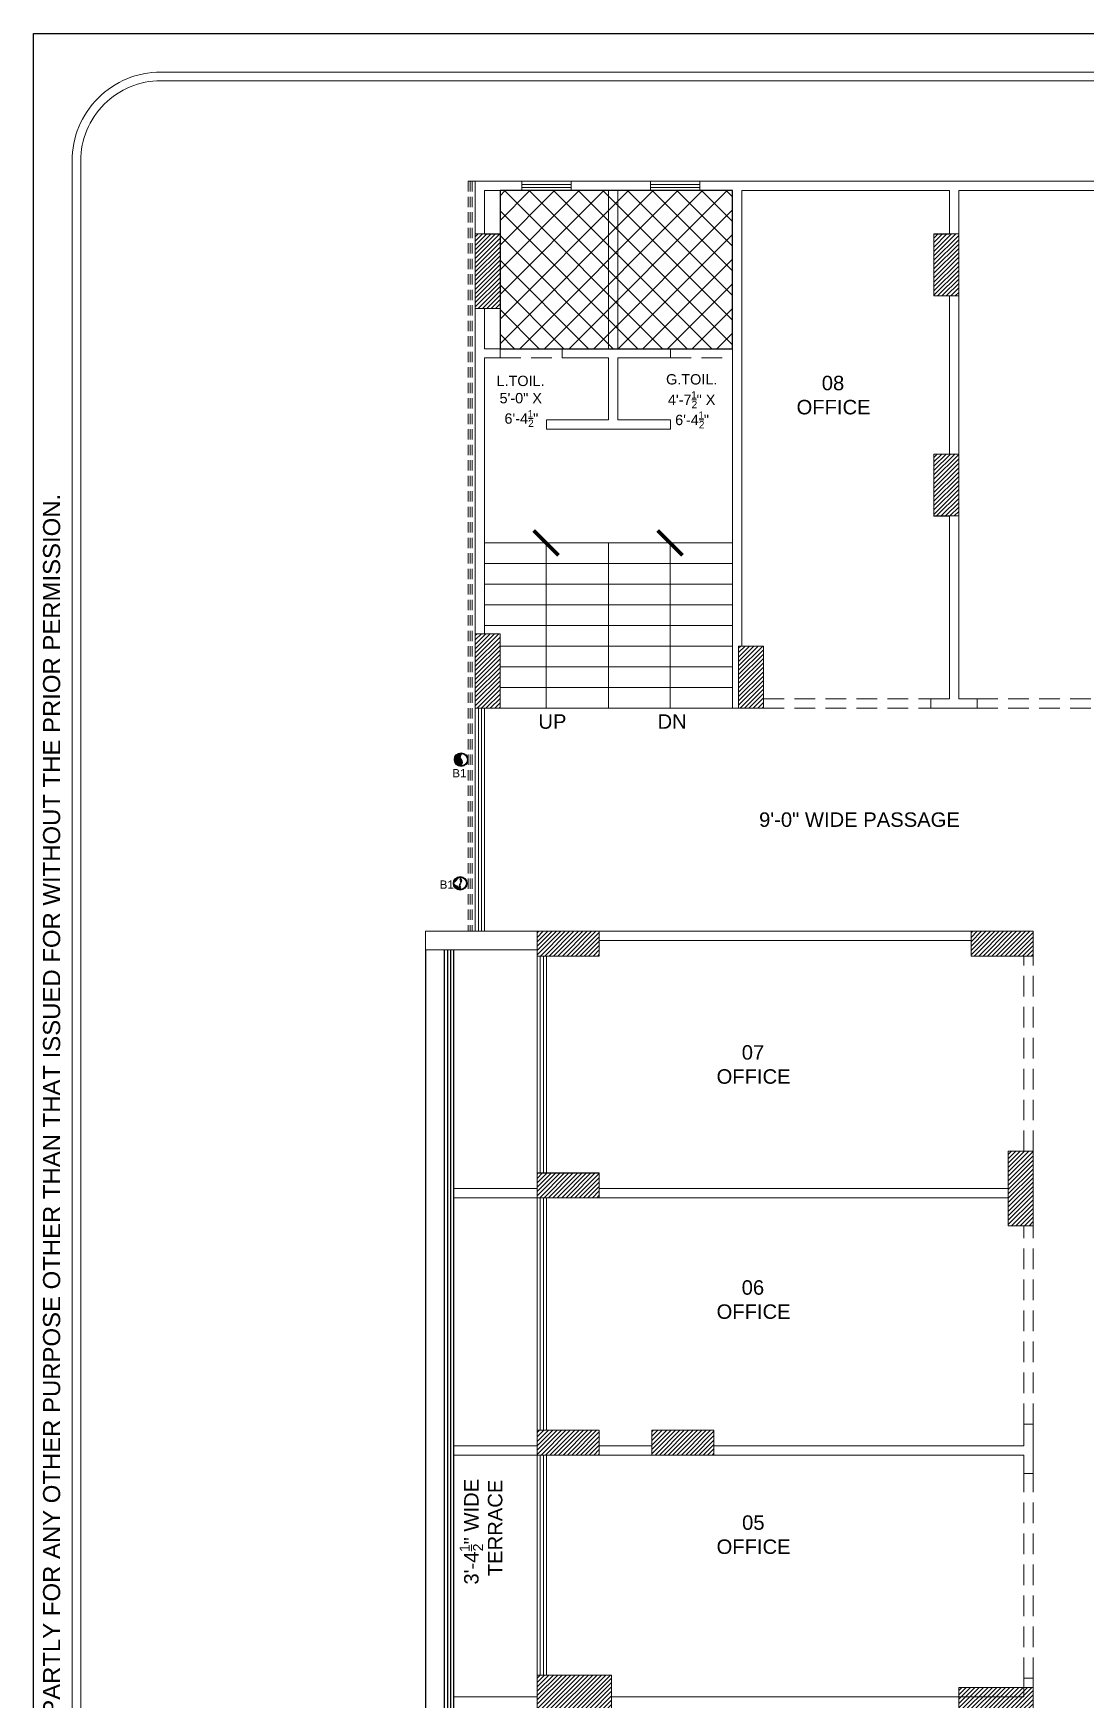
# Model space of a CAD drawing. Header units: inches. Extents: x 1807 to 67852, y 1160 to 20242.
# Drawn here: x 11298 to 11808, y 9032 to 9839 of the extents above; entities that cross this region are included whole.
import ezdxf

# ---------------------------------------------------------------- set-up
doc = ezdxf.new("R2010")
doc.units = ezdxf.units.IN
doc.header["$MEASUREMENT"] = 0
doc.linetypes.add('DASHED', pattern=[0.75, 0.5, -0.25])
for name, color, linetype, lineweight in [('02WINDOW & DOTTED', 8, 'Continuous', 20), ('4 upvc pip', 5, 'Continuous', 30), ('4 upvc pip hatch', 6, 'Continuous', 5), ('4. UPCV', 6, 'Continuous', 30), ('A-HATCH', 252, 'Continuous', 13), ('BLOCK', 7, 'Continuous', 0), ('column_01', 7, 'Continuous', 18), ('HATCH', 8, 'Continuous', 0), ('Nstair', 8, 'Continuous', 20), ('RAILING', 8, 'Continuous', 25), ('SHOP TEXT', 7, 'Continuous', 15), ('SUNK', 216, 'Continuous', 30), ('SUNK HTACH', 165, 'Continuous', 15), ('wall', 7, 'Continuous', 20)]:
    doc.layers.add(name, color=color, linetype=linetype, lineweight=lineweight)
doc.styles.add('Krupalu', font='arial.ttf', dxfattribs={"height": 8})
doc.styles.add('Krupalu 1', font='arial.ttf')
doc.styles.add('SCALE_48', font='sylfaen.ttf', dxfattribs={"height": 5})
doc.dimstyles.new('SCALE_48', dxfattribs={"dimtxt": 5, "dimasz": 1, "dimexe": 1.5, "dimexo": 1.5, "dimgap": 0.09, "dimtad": 0, "dimzin": 0, "dimdsep": 46, "dimlunit": 4, "dimtxsty": 'SCALE_48', "dimblk": 'ARCHTICK', "dimcen": 0, "dimdle": 1.5, "dimclrd": 256, "dimclre": 256, "dimclrt": 7, "dimadec": 0, "dimazin": 0, "dimtfac": 1, "dimtofl": 0, "dimtmove": 1, "dimatfit": 0, "dimldrblk": 'ARCHTICK', "dimfxl": 1, "dimtolj": 1, "dimtzin": 0, "dimlwd": -1, "dimlwe": -1, "dimarcsym": 0})
pattern_1 = [(45, (0, -2407.892), (-1.0606601718, 1.0606601718), [])]
pattern_2 = [(45, (10798.2515, -55328.927), (-5.9662135, 5.9662135), []), (135, (10798.2515, -55328.927), (-5.9662135, -5.9662135), [])]

# ---------------------------------------------------------------- blocks, each defined once
blk = doc.blocks.new('rtytrut')
at = {"layer": 'HATCH'}
h = blk.add_hatch(dxfattribs=at)
h.set_pattern_fill('ANSI31', color=256, scale=12, style=0)
h.set_pattern_definition(pattern_1)
h.paths.add_polyline_path([(134969.68, -629836.89), (134969.68, -629872.89), (134957.68, -629872.89), (134957.68, -629836.89)])
h = blk.add_hatch(dxfattribs=at)
h.set_pattern_fill('ANSI31', color=256, scale=12, style=0)
h.set_pattern_definition(pattern_1)
h.paths.add_polyline_path([(135179.68, -629836.89), (135179.68, -629866.89), (135191.68, -629866.89), (135191.68, -629836.89)])
h = blk.add_hatch(dxfattribs=at)
h.set_pattern_fill('ANSI31', color=256, scale=12, style=0)
h.set_pattern_definition(pattern_1)
h.paths.add_polyline_path([(135179.68, -629973.39), (135179.68, -629943.39), (135191.68, -629943.39), (135191.68, -629973.39)])
h = blk.add_hatch(dxfattribs=at)
h.set_pattern_fill('ANSI31', color=256, scale=12, style=0)
h.set_pattern_definition(pattern_1)
h.paths.add_polyline_path([(134969.68, -630066.39), (134969.68, -630030.39), (134957.68, -630030.39), (134957.68, -630066.39)])
h = blk.add_hatch(dxfattribs=at)
h.set_pattern_fill('ANSI31', color=256, scale=12, style=0)
h.set_pattern_definition(pattern_1)
h.paths.add_polyline_path([(135085.18, -630066.39), (135085.18, -630036.39), (135097.18, -630036.39), (135097.18, -630066.39)])
h = blk.add_hatch(dxfattribs=at)
h.set_pattern_fill('ANSI31', color=256, scale=12, style=0)
h.set_pattern_definition(pattern_1)
h.paths.add_polyline_path([(134987.68, -630186.39), (135017.68, -630186.39), (135017.68, -630174.39), (134987.68, -630174.39)])
h = blk.add_hatch(dxfattribs=at)
h.set_pattern_fill('ANSI31', color=256, scale=12, style=0)
h.set_pattern_definition(pattern_1)
h.paths.add_polyline_path([(135227.68, -630186.39), (135197.68, -630186.39), (135197.68, -630174.39), (135227.68, -630174.39)])
h = blk.add_hatch(dxfattribs=at)
h.set_pattern_fill('ANSI31', color=256, scale=12, style=0)
h.set_pattern_definition(pattern_1)
h.paths.add_polyline_path([(135215.68, -630280.89), (135215.68, -630316.89), (135227.68, -630316.89), (135227.68, -630280.89)])
h = blk.add_hatch(dxfattribs=at)
h.set_pattern_fill('ANSI31', color=256, scale=12, style=0)
h.set_pattern_definition(pattern_1)
h.paths.add_polyline_path([(134987.68, -630291.39), (135017.68, -630291.39), (135017.68, -630303.39), (134987.68, -630303.39)])
h = blk.add_hatch(dxfattribs=at)
h.set_pattern_fill('ANSI31', color=256, scale=12, style=0)
h.set_pattern_definition(pattern_1)
h.paths.add_polyline_path([(134987.68, -630415.89), (135017.68, -630415.89), (135017.68, -630427.89), (134987.68, -630427.89)])
h = blk.add_hatch(dxfattribs=at)
h.set_pattern_fill('ANSI31', color=256, scale=12, style=0)
h.set_pattern_definition(pattern_1)
h.paths.add_polyline_path([(135073.18, -630415.89), (135043.18, -630415.89), (135043.18, -630427.89), (135073.18, -630427.89)])
h = blk.add_hatch(dxfattribs=at)
h.set_pattern_fill('ANSI31', color=256, scale=12, style=0)
h.set_pattern_definition(pattern_1)
h.paths.add_polyline_path([(134987.68, -630534.39), (135023.68, -630534.39), (135023.68, -630552.39), (134987.68, -630552.39)])
h = blk.add_hatch(dxfattribs=at)
h.set_pattern_fill('ANSI31', color=256, scale=12, style=0)
h.set_pattern_definition(pattern_1)
h.paths.add_polyline_path([(135227.68, -630540.39), (135191.68, -630540.39), (135191.68, -630552.39), (135227.68, -630552.39)])
at = {"layer": 'column_01'}
for points in [[(134969.68, -629836.89), (134969.68, -629872.89), (134957.68, -629872.89), (134957.68, -629836.89)], [(135179.68, -629836.89), (135179.68, -629866.89), (135191.68, -629866.89), (135191.68, -629836.89)], [(135179.68, -629973.39), (135179.68, -629943.39), (135191.68, -629943.39), (135191.68, -629973.39)], [(134969.68, -630066.39), (134969.68, -630030.39), (134957.68, -630030.39), (134957.68, -630066.39)], [(135085.18, -630066.39), (135085.18, -630036.39), (135097.18, -630036.39), (135097.18, -630066.39)], [(134987.68, -630186.39), (135017.68, -630186.39), (135017.68, -630174.39), (134987.68, -630174.39)], [(135227.68, -630186.39), (135197.68, -630186.39), (135197.68, -630174.39), (135227.68, -630174.39)], [(135215.68, -630280.89), (135215.68, -630316.89), (135227.68, -630316.89), (135227.68, -630280.89)], [(134987.68, -630291.39), (135017.68, -630291.39), (135017.68, -630303.39), (134987.68, -630303.39)], [(134987.68, -630415.89), (135017.68, -630415.89), (135017.68, -630427.89), (134987.68, -630427.89)], [(135073.18, -630415.89), (135043.18, -630415.89), (135043.18, -630427.89), (135073.18, -630427.89)], [(134987.68, -630534.39), (135023.68, -630534.39), (135023.68, -630552.39), (134987.68, -630552.39)], [(135227.68, -630540.39), (135191.68, -630540.39), (135191.68, -630552.39), (135227.68, -630552.39)]]:
    blk.add_lwpolyline(points, close=True, dxfattribs=at)

msp = doc.modelspace()

# ---------------------------------------------------------------- hatches: boundary and pattern name
at = {"layer": '4 upvc pip hatch', "ltscale": 10}
h = msp.add_hatch(dxfattribs=at)
h.set_pattern_fill('ANSI31', color=256, scale=3, style=0)
h.set_pattern_definition([(45, (-52179.5773, -131238.7084), (-0.2651650429, 0.2651650429), [])])
edge = h.paths.add_edge_path()
edge.add_spline(control_points=[(11504.81, 9484.26), (11505.22, 9484.83), (11506.25, 9486.21), (11503.98, 9488.27), (11504.97, 9489.67), (11505.37, 9490.23)], knot_values=[0, 0, 0, 0, 1.259254, 3.09623, 4.348223, 4.348223, 4.348223, 4.348223], degree=3, periodic=0)
edge.add_arc((11505.02, 9487.25), 3, 83.26204, 180)
edge.add_arc((11505.02, 9487.25), 3, 180, 265.93661)
h = msp.add_hatch(dxfattribs=at)
h.set_pattern_fill('ANSI31', color=256, scale=3, style=0)
h.set_pattern_definition([(315, (-52180.05775, 150153.3406), (-0.2651650429, -0.2651650429), [])])
edge = h.paths.add_edge_path()
edge.add_spline(control_points=[(11504.33, 9430.37), (11504.74, 9429.81), (11505.77, 9428.42), (11503.5, 9426.36), (11504.49, 9424.97), (11504.89, 9424.4)], knot_values=[0, 0, 0, 0, 1.259254, 3.09623, 4.348223, 4.348223, 4.348223, 4.348223], degree=3, periodic=0)
edge.add_arc((11504.54, 9427.38), 3, 180, 276.73796, ccw=False)
edge.add_arc((11504.54, 9427.38), 3, 94.06339, 180, ccw=False)
at = {"layer": 'SUNK HTACH', "ltscale": 10}
h = msp.add_hatch(dxfattribs=at)
h.set_pattern_fill('ANSI37', color=256, scale=67.5, style=0)
h.set_pattern_definition(pattern_2)
h.paths.add_polyline_path([(11523.84, 9686.17), (11636.34, 9686.17), (11636.34, 9762.67), (11523.84, 9762.67)])
h = msp.add_hatch(dxfattribs=at)
h.set_pattern_fill('ANSI37', color=256, scale=67.5, style=0)
h.set_pattern_definition(pattern_2)
h.paths.add_polyline_path([(11523.84, 9686.17), (11636.34, 9686.17), (11636.34, 9762.67), (11523.84, 9762.67)])

# ---------------------------------------------------------------- linework, layer by layer
at = {"layer": '02WINDOW & DOTTED', "linetype": 'DASHED', "ltscale": 10}
for p, q in [((11508.34, 9767.17), (11508.34, 9404.17)), ((11511.84, 9767.17), (11508.34, 9767.17)), ((11508.34, 9767.17), (11508.34, 9404.17)), ((11511.84, 9767.17), (11508.34, 9767.17)), ((11508.34, 9767.17), (11508.34, 9404.17)), ((11508.34, 9767.17), (11508.34, 9404.17)), ((11511.84, 9767.17), (11508.34, 9767.17)), ((11511.84, 9767.17), (11508.34, 9767.17)), ((11509.34, 9767.17), (11509.34, 9404.17)), ((11509.34, 9767.17), (11509.34, 9404.17)), ((11509.34, 9767.17), (11509.34, 9404.17)), ((11509.34, 9767.17), (11509.34, 9404.17)), ((11510.34, 9767.17), (11510.34, 9404.17)), ((11510.34, 9767.17), (11510.34, 9404.17)), ((11510.34, 9767.17), (11510.34, 9404.17)), ((11510.34, 9767.17), (11510.34, 9404.17))]:
    msp.add_line(p, q, dxfattribs=at)
at = {"layer": '02WINDOW & DOTTED', "ltscale": 20}
for p, q in [((11534.34, 9767.17), (11558.34, 9767.17)), ((11534.34, 9767.17), (11558.34, 9767.17)), ((11534.34, 9767.17), (11558.34, 9767.17)), ((11534.34, 9767.17), (11558.34, 9767.17)), ((11534.34, 9765.67), (11558.34, 9765.67)), ((11534.34, 9765.67), (11558.34, 9765.67)), ((11534.34, 9765.67), (11558.34, 9765.67)), ((11534.34, 9765.67), (11558.34, 9765.67)), ((11596.59, 9767.17), (11620.59, 9767.17)), ((11596.59, 9767.17), (11620.59, 9767.17)), ((11596.59, 9767.17), (11620.59, 9767.17)), ((11596.59, 9767.17), (11620.59, 9767.17)), ((11596.59, 9765.67), (11620.59, 9765.67)), ((11596.59, 9765.67), (11620.59, 9765.67)), ((11596.59, 9765.67), (11620.59, 9765.67)), ((11596.59, 9765.67), (11620.59, 9765.67)), ((11534.34, 9764.17), (11558.34, 9764.17)), ((11534.34, 9764.17), (11558.34, 9764.17)), ((11534.34, 9764.17), (11558.34, 9764.17)), ((11534.34, 9764.17), (11558.34, 9764.17)), ((11534.34, 9762.67), (11558.34, 9762.67)), ((11534.34, 9762.67), (11558.34, 9762.67)), ((11534.34, 9762.67), (11558.34, 9762.67)), ((11534.34, 9762.67), (11558.34, 9762.67)), ((11596.59, 9764.17), (11620.59, 9764.17)), ((11596.59, 9764.17), (11620.59, 9764.17)), ((11596.59, 9764.17), (11620.59, 9764.17)), ((11596.59, 9764.17), (11620.59, 9764.17)), ((11596.59, 9762.67), (11620.59, 9762.67)), ((11596.59, 9762.67), (11620.59, 9762.67)), ((11596.59, 9762.67), (11620.59, 9762.67)), ((11596.59, 9762.67), (11620.59, 9762.67)), ((11511.84, 9512.17), (11511.84, 9404.17)), ((11511.84, 9512.17), (11511.84, 9404.17)), ((11511.84, 9512.17), (11511.84, 9404.17)), ((11511.84, 9512.17), (11511.84, 9404.17)), ((11513.34, 9512.17), (11513.34, 9404.17)), ((11513.34, 9512.17), (11513.34, 9404.17)), ((11513.34, 9512.17), (11513.34, 9404.17)), ((11513.34, 9512.17), (11513.34, 9404.17)), ((11514.84, 9512.17), (11514.84, 9404.17)), ((11514.84, 9512.17), (11514.84, 9404.17)), ((11514.84, 9512.17), (11514.84, 9404.17)), ((11514.84, 9512.17), (11514.84, 9404.17)), ((11516.34, 9512.17), (11516.34, 9404.17)), ((11516.34, 9512.17), (11516.34, 9404.17)), ((11516.34, 9512.17), (11516.34, 9404.17)), ((11516.34, 9512.17), (11516.34, 9404.17)), ((11541.84, 9392.17), (11541.84, 9287.17)), ((11541.84, 9392.17), (11541.84, 9287.17)), ((11541.84, 9392.17), (11541.84, 9287.17)), ((11541.84, 9392.17), (11541.84, 9287.17)), ((11543.34, 9392.17), (11543.34, 9287.17)), ((11543.34, 9392.17), (11543.34, 9287.17)), ((11543.34, 9392.17), (11543.34, 9287.17)), ((11543.34, 9392.17), (11543.34, 9287.17)), ((11544.84, 9392.17), (11544.84, 9287.17)), ((11544.84, 9392.17), (11544.84, 9287.17)), ((11544.84, 9392.17), (11544.84, 9287.17)), ((11544.84, 9392.17), (11544.84, 9287.17)), ((11546.34, 9392.17), (11546.34, 9287.17)), ((11546.34, 9392.17), (11546.34, 9287.17)), ((11546.34, 9392.17), (11546.34, 9287.17)), ((11546.34, 9392.17), (11546.34, 9287.17)), ((11541.84, 9275.17), (11541.84, 9162.67)), ((11541.84, 9275.17), (11541.84, 9162.67)), ((11541.84, 9275.17), (11541.84, 9162.67)), ((11541.84, 9275.17), (11541.84, 9162.67)), ((11543.34, 9275.17), (11543.34, 9162.67)), ((11543.34, 9275.17), (11543.34, 9162.67)), ((11543.34, 9275.17), (11543.34, 9162.67)), ((11543.34, 9275.17), (11543.34, 9162.67)), ((11544.84, 9275.17), (11544.84, 9162.67)), ((11544.84, 9275.17), (11544.84, 9162.67)), ((11544.84, 9275.17), (11544.84, 9162.67)), ((11544.84, 9275.17), (11544.84, 9162.67)), ((11546.34, 9275.17), (11546.34, 9162.67)), ((11546.34, 9275.17), (11546.34, 9162.67)), ((11546.34, 9275.17), (11546.34, 9162.67)), ((11546.34, 9275.17), (11546.34, 9162.67)), ((11541.84, 9150.67), (11541.84, 9044.17)), ((11541.84, 9150.67), (11541.84, 9044.17)), ((11541.84, 9150.67), (11541.84, 9044.17)), ((11541.84, 9150.67), (11541.84, 9044.17)), ((11543.34, 9150.67), (11543.34, 9044.17)), ((11543.34, 9150.67), (11543.34, 9044.17)), ((11543.34, 9150.67), (11543.34, 9044.17)), ((11543.34, 9150.67), (11543.34, 9044.17)), ((11544.84, 9150.67), (11544.84, 9044.17)), ((11544.84, 9150.67), (11544.84, 9044.17)), ((11544.84, 9150.67), (11544.84, 9044.17)), ((11544.84, 9150.67), (11544.84, 9044.17)), ((11546.34, 9150.67), (11546.34, 9044.17)), ((11546.34, 9150.67), (11546.34, 9044.17)), ((11546.34, 9150.67), (11546.34, 9044.17)), ((11546.34, 9150.67), (11546.34, 9044.17))]:
    msp.add_line(p, q, dxfattribs=at)
at = {"layer": '02WINDOW & DOTTED', "linetype": 'DASHED', "ltscale": 20}
for p, q in [((11523.84, 9686.17), (11553.84, 9686.17)), ((11523.84, 9686.17), (11553.84, 9686.17)), ((11523.84, 9686.17), (11553.84, 9686.17)), ((11523.84, 9686.17), (11553.84, 9686.17)), ((11606.34, 9686.17), (11636.34, 9686.17)), ((11606.34, 9686.17), (11636.34, 9686.17)), ((11606.34, 9686.17), (11636.34, 9686.17)), ((11606.34, 9686.17), (11636.34, 9686.17)), ((11523.84, 9681.67), (11553.84, 9681.67)), ((11523.84, 9681.67), (11553.84, 9681.67)), ((11523.84, 9681.67), (11553.84, 9681.67)), ((11523.84, 9681.67), (11553.84, 9681.67)), ((11606.34, 9681.67), (11636.34, 9681.67)), ((11606.34, 9681.67), (11636.34, 9681.67)), ((11606.34, 9681.67), (11636.34, 9681.67)), ((11606.34, 9681.67), (11636.34, 9681.67)), ((11651.34, 9516.67), (11732.34, 9516.67)), ((11651.34, 9516.67), (11732.34, 9516.67)), ((11651.34, 9516.67), (11732.34, 9516.67)), ((11651.34, 9516.67), (11732.34, 9516.67)), ((11754.84, 9516.67), (11904.84, 9516.67)), ((11754.84, 9516.67), (11904.84, 9516.67)), ((11754.84, 9516.67), (11904.84, 9516.67)), ((11754.84, 9516.67), (11904.84, 9516.67)), ((11651.34, 9512.17), (11732.34, 9512.17)), ((11651.34, 9512.17), (11732.34, 9512.17)), ((11651.34, 9512.17), (11732.34, 9512.17)), ((11651.34, 9512.17), (11732.34, 9512.17)), ((11754.84, 9512.17), (11904.84, 9512.17)), ((11754.84, 9512.17), (11904.84, 9512.17)), ((11754.84, 9512.17), (11904.84, 9512.17)), ((11754.84, 9512.17), (11904.84, 9512.17)), ((11777.34, 9297.67), (11777.34, 9392.17)), ((11777.34, 9297.67), (11777.34, 9392.17)), ((11777.34, 9297.67), (11777.34, 9392.17)), ((11777.34, 9297.67), (11777.34, 9392.17)), ((11781.84, 9297.67), (11781.84, 9392.17)), ((11781.84, 9297.67), (11781.84, 9392.17)), ((11781.84, 9297.67), (11781.84, 9392.17)), ((11781.84, 9297.67), (11781.84, 9392.17)), ((11777.34, 9165.67), (11777.34, 9261.67)), ((11777.34, 9165.67), (11777.34, 9261.67)), ((11777.34, 9165.67), (11777.34, 9261.67)), ((11777.34, 9165.67), (11777.34, 9261.67)), ((11781.84, 9165.67), (11781.84, 9261.67)), ((11781.84, 9165.67), (11781.84, 9261.67)), ((11781.84, 9165.67), (11781.84, 9261.67)), ((11781.84, 9165.67), (11781.84, 9261.67)), ((11777.34, 9042.67), (11777.34, 9141.67)), ((11777.34, 9042.67), (11777.34, 9141.67)), ((11777.34, 9042.67), (11777.34, 9141.67)), ((11777.34, 9042.67), (11777.34, 9141.67)), ((11781.84, 9042.67), (11781.84, 9141.67)), ((11781.84, 9042.67), (11781.84, 9141.67)), ((11781.84, 9042.67), (11781.84, 9141.67)), ((11781.84, 9042.67), (11781.84, 9141.67))]:
    msp.add_line(p, q, dxfattribs=at)
at = {"layer": '4 upvc pip'}
msp.add_lwpolyline([(11297.95, 9838.79), (13721.15, 9838.79), (13721.15, 8125.42), (11297.95, 8125.42)], close=True, dxfattribs=at)
at = {"layer": '4. UPCV', "ltscale": 10}
for centre, radius in [((11505.02, 9487.25), 3.3), ((11505.02, 9487.25), 3), ((11504.54, 9427.38), 3.3), ((11504.54, 9427.38), 3)]:
    msp.add_circle(centre, radius, dxfattribs=at)
for points in [[(11504.81, 9484.26), (11505.22, 9484.83), (11506.25, 9486.21), (11503.98, 9488.27), (11504.97, 9489.67), (11505.37, 9490.23)], [(11504.33, 9430.37), (11504.74, 9429.81), (11505.77, 9428.42), (11503.5, 9426.36), (11504.49, 9424.97), (11504.89, 9424.4)]]:
    msp.add_open_spline(points, degree=3, knots=[0, 0, 0, 0, 1.888881, 4.644345, 6.522333, 6.522333, 6.522333, 6.522333], dxfattribs=at)
at = {"layer": 'A-HATCH'}
for points in [[(13655.4, 9820.03), (11359.62, 9820.03, 0.414214), (11316.72, 9777.12), (11316.72, 8191.17, 0.414214), (11363.7, 8144.18), (13652.35, 8144.18, 0.414214), (13702.39, 8194.22), (13702.39, 9773.04, 0.414214)], [(13655.4, 9815.86), (11359.62, 9815.86, 0.414214), (11320.89, 9777.12), (11320.89, 8191.17, 0.414214), (11363.7, 8148.35), (13652.35, 8148.35, 0.414214), (13698.22, 8194.22), (13698.22, 9773.04, 0.414214)]]:
    msp.add_lwpolyline(points, format="xyb", close=True, dxfattribs=at)
at = {"layer": 'Nstair'}
for p, q in [((11636.34, 9592.17), (11516.34, 9592.17)), ((11636.34, 9592.17), (11516.34, 9592.17)), ((11636.34, 9592.17), (11516.34, 9592.17)), ((11636.34, 9592.17), (11516.34, 9592.17)), ((11576.34, 9512.17), (11576.34, 9592.17)), ((11576.34, 9512.17), (11576.34, 9592.17)), ((11576.34, 9512.17), (11576.34, 9592.17)), ((11576.34, 9512.17), (11576.34, 9592.17)), ((11636.34, 9582.17), (11516.34, 9582.17)), ((11636.34, 9582.17), (11516.34, 9582.17)), ((11636.34, 9582.17), (11516.34, 9582.17)), ((11636.34, 9582.17), (11516.34, 9582.17)), ((11636.34, 9572.17), (11516.34, 9572.17)), ((11636.34, 9572.17), (11516.34, 9572.17)), ((11636.34, 9572.17), (11516.34, 9572.17)), ((11636.34, 9572.17), (11516.34, 9572.17)), ((11636.34, 9562.17), (11516.34, 9562.17)), ((11636.34, 9562.17), (11516.34, 9562.17)), ((11636.34, 9562.17), (11516.34, 9562.17)), ((11636.34, 9562.17), (11516.34, 9562.17)), ((11636.34, 9552.17), (11516.34, 9552.17)), ((11636.34, 9552.17), (11516.34, 9552.17)), ((11636.34, 9552.17), (11516.34, 9552.17)), ((11636.34, 9552.17), (11516.34, 9552.17)), ((11636.34, 9542.17), (11523.84, 9542.17)), ((11636.34, 9542.17), (11523.84, 9542.17)), ((11636.34, 9542.17), (11523.84, 9542.17)), ((11636.34, 9542.17), (11523.84, 9542.17)), ((11636.34, 9532.17), (11523.84, 9532.17)), ((11636.34, 9532.17), (11523.84, 9532.17)), ((11636.34, 9532.17), (11523.84, 9532.17)), ((11636.34, 9532.17), (11523.84, 9532.17)), ((11636.34, 9522.17), (11523.84, 9522.17)), ((11636.34, 9522.17), (11523.84, 9522.17)), ((11636.34, 9522.17), (11523.84, 9522.17)), ((11636.34, 9522.17), (11523.84, 9522.17)), ((11636.34, 9512.17), (11516.34, 9512.17)), ((11636.34, 9512.17), (11516.34, 9512.17)), ((11636.34, 9512.17), (11516.34, 9512.17)), ((11636.34, 9512.17), (11516.34, 9512.17))]:
    msp.add_line(p, q, dxfattribs=at)
at = {"layer": 'RAILING'}
for p, q in [((11487.84, 9395.17), (11487.84, 8661.67)), ((11487.84, 9395.17), (11487.84, 8661.67)), ((11487.84, 9395.17), (11487.84, 8661.67)), ((11487.84, 9395.17), (11487.84, 8661.67)), ((11496.84, 9395.17), (11496.84, 8661.67)), ((11496.84, 9395.17), (11496.84, 8661.67)), ((11496.84, 9395.17), (11496.84, 8661.67)), ((11496.84, 9395.17), (11496.84, 8661.67)), ((11498.34, 9395.17), (11498.34, 8661.67)), ((11498.34, 9395.17), (11498.34, 8661.67)), ((11498.34, 9395.17), (11498.34, 8661.67)), ((11498.34, 9395.17), (11498.34, 8661.67)), ((11499.84, 9395.17), (11499.84, 8661.67)), ((11499.84, 9395.17), (11499.84, 8661.67)), ((11499.84, 9395.17), (11499.84, 8661.67)), ((11499.84, 9395.17), (11499.84, 8661.67)), ((11501.34, 9395.17), (11501.34, 8661.67)), ((11501.34, 9395.17), (11501.34, 8661.67)), ((11501.34, 9395.17), (11501.34, 8661.67)), ((11501.34, 9395.17), (11501.34, 8661.67))]:
    msp.add_line(p, q, dxfattribs=at)
at = {"layer": 'SHOP TEXT', "ltscale": 0.1}
for p, q in [((11616.68, 9661.44), (11618.99, 9661.44)), ((11616.68, 9661.44), (11618.99, 9661.44)), ((11616.68, 9661.44), (11618.99, 9661.44)), ((11616.68, 9661.44), (11618.99, 9661.44)), ((11537.55, 9652.35), (11539.86, 9652.35)), ((11537.55, 9652.35), (11539.86, 9652.35)), ((11537.55, 9652.35), (11539.86, 9652.35)), ((11537.55, 9652.35), (11539.86, 9652.35)), ((11620.19, 9651.67), (11622.49, 9651.67)), ((11620.19, 9651.67), (11622.49, 9651.67)), ((11620.19, 9651.67), (11622.49, 9651.67)), ((11620.19, 9651.67), (11622.49, 9651.67)), ((11509.96, 9104.18), (11509.96, 9107.41)), ((11509.96, 9104.18), (11509.96, 9107.41)), ((11509.96, 9104.18), (11509.96, 9107.41)), ((11509.96, 9104.18), (11509.96, 9107.41))]:
    msp.add_line(p, q, dxfattribs=at)
at = {"layer": 'SUNK'}
msp.add_lwpolyline([(11523.84, 9686.17), (11636.34, 9686.17), (11636.34, 9762.67), (11523.84, 9762.67)], close=True, dxfattribs=at)
msp.add_lwpolyline([(11523.84, 9686.17), (11636.34, 9686.17), (11636.34, 9762.67), (11523.84, 9762.67)], close=True, dxfattribs=at)
at = {"layer": 'wall'}
for p, q in [((11511.84, 9767.17), (11534.34, 9767.17)), ((11511.84, 9767.17), (11511.84, 9512.17)), ((11511.84, 9767.17), (11534.34, 9767.17)), ((11511.84, 9767.17), (11511.84, 9512.17)), ((11511.84, 9767.17), (11511.84, 9512.17)), ((11511.84, 9767.17), (11534.34, 9767.17)), ((11511.84, 9767.17), (11511.84, 9512.17)), ((11511.84, 9767.17), (11534.34, 9767.17)), ((11534.34, 9762.67), (11534.34, 9767.17)), ((11534.34, 9762.67), (11534.34, 9767.17)), ((11534.34, 9762.67), (11534.34, 9767.17)), ((11534.34, 9762.67), (11534.34, 9767.17)), ((11558.34, 9767.17), (11596.59, 9767.17)), ((11558.34, 9762.67), (11558.34, 9767.17)), ((11558.34, 9767.17), (11596.59, 9767.17)), ((11558.34, 9762.67), (11558.34, 9767.17)), ((11558.34, 9762.67), (11558.34, 9767.17)), ((11558.34, 9767.17), (11596.59, 9767.17)), ((11558.34, 9767.17), (11596.59, 9767.17)), ((11558.34, 9762.67), (11558.34, 9767.17)), ((11596.59, 9762.67), (11596.59, 9767.17)), ((11596.59, 9762.67), (11596.59, 9767.17)), ((11596.59, 9762.67), (11596.59, 9767.17)), ((11596.59, 9762.67), (11596.59, 9767.17)), ((11620.59, 9767.17), (11925.84, 9767.17)), ((11620.59, 9762.67), (11620.59, 9767.17)), ((11620.59, 9767.17), (11925.84, 9767.17)), ((11620.59, 9762.67), (11620.59, 9767.17)), ((11620.59, 9767.17), (11925.84, 9767.17)), ((11620.59, 9767.17), (11925.84, 9767.17)), ((11620.59, 9762.67), (11620.59, 9767.17)), ((11620.59, 9762.67), (11620.59, 9767.17)), ((11516.34, 9762.67), (11534.34, 9762.67)), ((11516.34, 9762.67), (11516.34, 9741.67)), ((11516.34, 9762.67), (11534.34, 9762.67)), ((11516.34, 9762.67), (11516.34, 9741.67)), ((11516.34, 9762.67), (11516.34, 9741.67)), ((11516.34, 9762.67), (11534.34, 9762.67)), ((11516.34, 9762.67), (11516.34, 9741.67)), ((11516.34, 9762.67), (11534.34, 9762.67)), ((11558.34, 9762.67), (11576.34, 9762.67)), ((11558.34, 9762.67), (11576.34, 9762.67)), ((11558.34, 9762.67), (11576.34, 9762.67)), ((11558.34, 9762.67), (11576.34, 9762.67)), ((11576.34, 9686.17), (11576.34, 9762.67)), ((11576.34, 9686.17), (11576.34, 9762.67)), ((11576.34, 9686.17), (11576.34, 9762.67)), ((11576.34, 9686.17), (11576.34, 9762.67)), ((11580.84, 9762.67), (11596.59, 9762.67)), ((11580.84, 9686.17), (11580.84, 9762.67)), ((11580.84, 9762.67), (11596.59, 9762.67)), ((11580.84, 9686.17), (11580.84, 9762.67)), ((11580.84, 9686.17), (11580.84, 9762.67)), ((11580.84, 9762.67), (11596.59, 9762.67)), ((11580.84, 9686.17), (11580.84, 9762.67)), ((11580.84, 9762.67), (11596.59, 9762.67)), ((11620.59, 9762.67), (11636.34, 9762.67)), ((11620.59, 9762.67), (11636.34, 9762.67)), ((11620.59, 9762.67), (11636.34, 9762.67)), ((11620.59, 9762.67), (11636.34, 9762.67)), ((11636.34, 9512.17), (11636.34, 9762.67)), ((11636.34, 9512.17), (11636.34, 9762.67)), ((11636.34, 9512.17), (11636.34, 9762.67)), ((11636.34, 9512.17), (11636.34, 9762.67)), ((11640.84, 9762.67), (11741.34, 9762.67)), ((11640.84, 9542.17), (11640.84, 9762.67)), ((11640.84, 9762.67), (11741.34, 9762.67)), ((11640.84, 9542.17), (11640.84, 9762.67)), ((11640.84, 9762.67), (11741.34, 9762.67)), ((11640.84, 9542.17), (11640.84, 9762.67)), ((11640.84, 9762.67), (11741.34, 9762.67)), ((11640.84, 9542.17), (11640.84, 9762.67)), ((11741.34, 9741.67), (11741.34, 9762.67)), ((11741.34, 9741.67), (11741.34, 9762.67)), ((11741.34, 9741.67), (11741.34, 9762.67)), ((11741.34, 9741.67), (11741.34, 9762.67)), ((11745.84, 9762.67), (11921.34, 9762.67)), ((11745.84, 9516.67), (11745.84, 9762.67)), ((11745.84, 9762.67), (11921.34, 9762.67)), ((11745.84, 9516.67), (11745.84, 9762.67)), ((11745.84, 9762.67), (11921.34, 9762.67)), ((11745.84, 9516.67), (11745.84, 9762.67)), ((11745.84, 9762.67), (11921.34, 9762.67)), ((11745.84, 9516.67), (11745.84, 9762.67)), ((11741.34, 9635.17), (11741.34, 9711.67)), ((11741.34, 9635.17), (11741.34, 9711.67)), ((11741.34, 9635.17), (11741.34, 9711.67)), ((11741.34, 9635.17), (11741.34, 9711.67)), ((11516.34, 9705.67), (11516.34, 9686.17)), ((11516.34, 9705.67), (11516.34, 9686.17)), ((11516.34, 9705.67), (11516.34, 9686.17)), ((11516.34, 9705.67), (11516.34, 9686.17)), ((11516.34, 9686.17), (11523.84, 9686.17)), ((11516.34, 9686.17), (11523.84, 9686.17)), ((11516.34, 9686.17), (11523.84, 9686.17)), ((11516.34, 9686.17), (11523.84, 9686.17)), ((11523.84, 9686.17), (11523.84, 9681.67)), ((11523.84, 9686.17), (11523.84, 9681.67)), ((11523.84, 9686.17), (11523.84, 9681.67)), ((11523.84, 9686.17), (11523.84, 9681.67)), ((11553.84, 9686.17), (11576.34, 9686.17)), ((11553.84, 9686.17), (11553.84, 9681.67)), ((11553.84, 9686.17), (11576.34, 9686.17)), ((11553.84, 9686.17), (11553.84, 9681.67)), ((11553.84, 9686.17), (11553.84, 9681.67)), ((11553.84, 9686.17), (11576.34, 9686.17)), ((11553.84, 9686.17), (11576.34, 9686.17)), ((11553.84, 9686.17), (11553.84, 9681.67)), ((11580.84, 9686.17), (11606.34, 9686.17)), ((11580.84, 9686.17), (11606.34, 9686.17)), ((11580.84, 9686.17), (11606.34, 9686.17)), ((11580.84, 9686.17), (11606.34, 9686.17)), ((11606.34, 9681.67), (11606.34, 9686.17)), ((11606.34, 9681.67), (11606.34, 9686.17)), ((11606.34, 9681.67), (11606.34, 9686.17)), ((11606.34, 9681.67), (11606.34, 9686.17)), ((11516.34, 9681.67), (11523.84, 9681.67)), ((11516.34, 9681.67), (11523.84, 9681.67)), ((11516.34, 9681.67), (11523.84, 9681.67)), ((11516.34, 9681.67), (11523.84, 9681.67)), ((11553.84, 9681.67), (11576.34, 9681.67)), ((11553.84, 9681.67), (11576.34, 9681.67)), ((11553.84, 9681.67), (11576.34, 9681.67)), ((11553.84, 9681.67), (11576.34, 9681.67)), ((11576.34, 9651.67), (11576.34, 9681.67)), ((11576.34, 9651.67), (11576.34, 9681.67)), ((11576.34, 9651.67), (11576.34, 9681.67)), ((11576.34, 9651.67), (11576.34, 9681.67)), ((11580.84, 9681.67), (11606.34, 9681.67)), ((11580.84, 9651.67), (11580.84, 9681.67)), ((11580.84, 9681.67), (11606.34, 9681.67)), ((11580.84, 9651.67), (11580.84, 9681.67)), ((11580.84, 9651.67), (11580.84, 9681.67)), ((11580.84, 9681.67), (11606.34, 9681.67)), ((11580.84, 9651.67), (11580.84, 9681.67)), ((11580.84, 9681.67), (11606.34, 9681.67)), ((11546.34, 9651.67), (11576.34, 9651.67)), ((11546.34, 9651.67), (11546.34, 9647.17)), ((11546.34, 9651.67), (11576.34, 9651.67)), ((11546.34, 9651.67), (11546.34, 9647.17)), ((11546.34, 9651.67), (11546.34, 9647.17)), ((11546.34, 9651.67), (11576.34, 9651.67)), ((11546.34, 9651.67), (11546.34, 9647.17)), ((11546.34, 9651.67), (11576.34, 9651.67)), ((11546.34, 9647.17), (11606.34, 9647.17)), ((11546.34, 9647.17), (11606.34, 9647.17)), ((11546.34, 9647.17), (11606.34, 9647.17)), ((11546.34, 9647.17), (11606.34, 9647.17)), ((11580.84, 9651.67), (11606.34, 9651.67)), ((11580.84, 9651.67), (11606.34, 9651.67)), ((11580.84, 9651.67), (11606.34, 9651.67)), ((11580.84, 9651.67), (11606.34, 9651.67)), ((11606.34, 9647.17), (11606.34, 9651.67)), ((11606.34, 9647.17), (11606.34, 9651.67)), ((11606.34, 9647.17), (11606.34, 9651.67)), ((11606.34, 9647.17), (11606.34, 9651.67)), ((11741.34, 9516.67), (11741.34, 9605.17)), ((11741.34, 9516.67), (11741.34, 9605.17)), ((11741.34, 9516.67), (11741.34, 9605.17)), ((11741.34, 9516.67), (11741.34, 9605.17)), ((11640.84, 9542.17), (11651.34, 9542.17)), ((11640.84, 9542.17), (11651.34, 9542.17)), ((11640.84, 9542.17), (11651.34, 9542.17)), ((11640.84, 9542.17), (11651.34, 9542.17)), ((11651.34, 9542.17), (11651.34, 9512.17)), ((11651.34, 9542.17), (11651.34, 9512.17)), ((11651.34, 9542.17), (11651.34, 9512.17)), ((11651.34, 9542.17), (11651.34, 9512.17)), ((11732.34, 9516.67), (11741.34, 9516.67)), ((11732.34, 9512.17), (11732.34, 9516.67)), ((11732.34, 9516.67), (11741.34, 9516.67)), ((11732.34, 9512.17), (11732.34, 9516.67)), ((11732.34, 9516.67), (11741.34, 9516.67)), ((11732.34, 9512.17), (11732.34, 9516.67)), ((11732.34, 9516.67), (11741.34, 9516.67)), ((11732.34, 9512.17), (11732.34, 9516.67)), ((11745.84, 9516.67), (11754.84, 9516.67)), ((11745.84, 9516.67), (11754.84, 9516.67)), ((11745.84, 9516.67), (11754.84, 9516.67)), ((11745.84, 9516.67), (11754.84, 9516.67)), ((11754.84, 9512.17), (11754.84, 9516.67)), ((11754.84, 9512.17), (11754.84, 9516.67)), ((11754.84, 9512.17), (11754.84, 9516.67)), ((11754.84, 9512.17), (11754.84, 9516.67)), ((11636.34, 9512.17), (11651.34, 9512.17)), ((11636.34, 9512.17), (11651.34, 9512.17)), ((11636.34, 9512.17), (11651.34, 9512.17)), ((11636.34, 9512.17), (11651.34, 9512.17)), ((11732.34, 9512.17), (11754.84, 9512.17)), ((11732.34, 9512.17), (11754.84, 9512.17)), ((11732.34, 9512.17), (11754.84, 9512.17)), ((11732.34, 9512.17), (11754.84, 9512.17)), ((11487.84, 9404.17), (11781.84, 9404.17)), ((11487.84, 9395.17), (11487.84, 9404.17)), ((11487.84, 9404.17), (11781.84, 9404.17)), ((11487.84, 9395.17), (11487.84, 9404.17)), ((11487.84, 9404.17), (11781.84, 9404.17)), ((11487.84, 9404.17), (11781.84, 9404.17)), ((11487.84, 9395.17), (11487.84, 9404.17)), ((11487.84, 9395.17), (11487.84, 9404.17)), ((11781.84, 9404.17), (11781.84, 9392.17)), ((11781.84, 9404.17), (11781.84, 9392.17)), ((11781.84, 9404.17), (11781.84, 9392.17)), ((11781.84, 9404.17), (11781.84, 9392.17)), ((11571.84, 9399.67), (11751.84, 9399.67)), ((11571.84, 9399.67), (11751.84, 9399.67)), ((11571.84, 9399.67), (11751.84, 9399.67)), ((11571.84, 9399.67), (11751.84, 9399.67)), ((11751.84, 9399.67), (11751.84, 9392.17)), ((11751.84, 9399.67), (11751.84, 9392.17)), ((11751.84, 9399.67), (11751.84, 9392.17)), ((11751.84, 9399.67), (11751.84, 9392.17)), ((11781.84, 9392.17), (11751.84, 9392.17)), ((11781.84, 9392.17), (11751.84, 9392.17)), ((11781.84, 9392.17), (11751.84, 9392.17)), ((11781.84, 9392.17), (11751.84, 9392.17)), ((11781.84, 9297.67), (11769.84, 9297.67)), ((11769.84, 9297.67), (11769.84, 9279.67)), ((11781.84, 9297.67), (11769.84, 9297.67)), ((11769.84, 9297.67), (11769.84, 9279.67)), ((11769.84, 9297.67), (11769.84, 9279.67)), ((11781.84, 9297.67), (11769.84, 9297.67)), ((11781.84, 9297.67), (11769.84, 9297.67)), ((11769.84, 9297.67), (11769.84, 9279.67)), ((11781.84, 9297.67), (11781.84, 9261.67)), ((11781.84, 9297.67), (11781.84, 9261.67)), ((11781.84, 9297.67), (11781.84, 9261.67)), ((11781.84, 9297.67), (11781.84, 9261.67)), ((11571.84, 9287.17), (11541.84, 9287.17)), ((11541.84, 9287.17), (11541.84, 9279.67)), ((11571.84, 9287.17), (11541.84, 9287.17)), ((11541.84, 9287.17), (11541.84, 9279.67)), ((11541.84, 9287.17), (11541.84, 9279.67)), ((11571.84, 9287.17), (11541.84, 9287.17)), ((11571.84, 9287.17), (11541.84, 9287.17)), ((11541.84, 9287.17), (11541.84, 9279.67)), ((11571.84, 9279.67), (11571.84, 9287.17)), ((11571.84, 9279.67), (11571.84, 9287.17)), ((11571.84, 9279.67), (11571.84, 9287.17)), ((11571.84, 9279.67), (11571.84, 9287.17)), ((11541.84, 9279.67), (11501.34, 9279.67)), ((11541.84, 9279.67), (11501.34, 9279.67)), ((11541.84, 9279.67), (11501.34, 9279.67)), ((11541.84, 9279.67), (11501.34, 9279.67)), ((11501.34, 9275.17), (11769.84, 9275.17)), ((11501.34, 9275.17), (11769.84, 9275.17)), ((11501.34, 9275.17), (11769.84, 9275.17)), ((11501.34, 9275.17), (11769.84, 9275.17)), ((11769.84, 9279.67), (11571.84, 9279.67)), ((11769.84, 9279.67), (11571.84, 9279.67)), ((11769.84, 9279.67), (11571.84, 9279.67)), ((11769.84, 9279.67), (11571.84, 9279.67)), ((11769.84, 9275.17), (11769.84, 9261.67)), ((11769.84, 9275.17), (11769.84, 9261.67)), ((11769.84, 9275.17), (11769.84, 9261.67)), ((11769.84, 9275.17), (11769.84, 9261.67)), ((11781.84, 9261.67), (11769.84, 9261.67)), ((11781.84, 9261.67), (11769.84, 9261.67)), ((11781.84, 9261.67), (11769.84, 9261.67)), ((11781.84, 9261.67), (11769.84, 9261.67)), ((11777.34, 9165.67), (11781.84, 9165.67)), ((11777.34, 9165.67), (11777.34, 9155.17)), ((11777.34, 9165.67), (11781.84, 9165.67)), ((11777.34, 9165.67), (11777.34, 9155.17)), ((11777.34, 9165.67), (11781.84, 9165.67)), ((11777.34, 9165.67), (11777.34, 9155.17)), ((11777.34, 9165.67), (11781.84, 9165.67)), ((11777.34, 9165.67), (11777.34, 9155.17)), ((11781.84, 9165.67), (11781.84, 9141.67)), ((11781.84, 9165.67), (11781.84, 9141.67)), ((11781.84, 9165.67), (11781.84, 9141.67)), ((11781.84, 9165.67), (11781.84, 9141.67)), ((11541.84, 9155.17), (11501.34, 9155.17)), ((11541.84, 9155.17), (11501.34, 9155.17)), ((11541.84, 9155.17), (11501.34, 9155.17)), ((11541.84, 9155.17), (11501.34, 9155.17)), ((11571.84, 9155.17), (11597.34, 9155.17)), ((11571.84, 9155.17), (11597.34, 9155.17)), ((11571.84, 9155.17), (11597.34, 9155.17)), ((11571.84, 9155.17), (11597.34, 9155.17)), ((11627.34, 9155.17), (11777.34, 9155.17)), ((11627.34, 9155.17), (11777.34, 9155.17)), ((11627.34, 9155.17), (11777.34, 9155.17)), ((11627.34, 9155.17), (11777.34, 9155.17)), ((11541.84, 9150.67), (11501.34, 9150.67)), ((11541.84, 9150.67), (11501.34, 9150.67)), ((11541.84, 9150.67), (11501.34, 9150.67)), ((11541.84, 9150.67), (11501.34, 9150.67)), ((11541.84, 9150.67), (11777.34, 9150.67)), ((11541.84, 9150.67), (11777.34, 9150.67)), ((11541.84, 9150.67), (11777.34, 9150.67)), ((11541.84, 9150.67), (11777.34, 9150.67)), ((11777.34, 9150.67), (11777.34, 9141.67)), ((11777.34, 9150.67), (11777.34, 9141.67)), ((11777.34, 9150.67), (11777.34, 9141.67)), ((11777.34, 9150.67), (11777.34, 9141.67)), ((11777.34, 9141.67), (11781.84, 9141.67)), ((11777.34, 9141.67), (11781.84, 9141.67)), ((11777.34, 9141.67), (11781.84, 9141.67)), ((11777.34, 9141.67), (11781.84, 9141.67)), ((11541.84, 9033.67), (11541.84, 9044.17)), ((11577.84, 9044.17), (11541.84, 9044.17)), ((11541.84, 9033.67), (11541.84, 9044.17)), ((11577.84, 9044.17), (11541.84, 9044.17)), ((11577.84, 9044.17), (11541.84, 9044.17)), ((11541.84, 9033.67), (11541.84, 9044.17)), ((11541.84, 9033.67), (11541.84, 9044.17)), ((11577.84, 9044.17), (11541.84, 9044.17)), ((11577.84, 9033.67), (11577.84, 9044.17)), ((11577.84, 9033.67), (11577.84, 9044.17)), ((11577.84, 9033.67), (11577.84, 9044.17)), ((11577.84, 9033.67), (11577.84, 9044.17)), ((11777.34, 9042.67), (11777.34, 9033.67)), ((11777.34, 9042.67), (11781.84, 9042.67)), ((11777.34, 9042.67), (11777.34, 9033.67)), ((11777.34, 9042.67), (11781.84, 9042.67)), ((11777.34, 9042.67), (11777.34, 9033.67)), ((11777.34, 9042.67), (11781.84, 9042.67)), ((11777.34, 9042.67), (11777.34, 9033.67)), ((11777.34, 9042.67), (11781.84, 9042.67)), ((11781.84, 9042.67), (11781.84, 9020.17)), ((11781.84, 9042.67), (11781.84, 9020.17)), ((11781.84, 9042.67), (11781.84, 9020.17)), ((11781.84, 9042.67), (11781.84, 9020.17)), ((11541.84, 9033.67), (11501.34, 9033.67)), ((11541.84, 9033.67), (11501.34, 9033.67)), ((11541.84, 9033.67), (11501.34, 9033.67)), ((11541.84, 9033.67), (11501.34, 9033.67)), ((11577.84, 9033.67), (11777.34, 9033.67)), ((11577.84, 9033.67), (11777.34, 9033.67)), ((11577.84, 9033.67), (11777.34, 9033.67)), ((11577.84, 9033.67), (11777.34, 9033.67))]:
    msp.add_line(p, q, dxfattribs=at)
for points in [[(11516.34, 9705.67), (11523.84, 9705.67), (11523.84, 9741.67), (11516.34, 9741.67)], [(11516.34, 9705.67), (11523.84, 9705.67), (11523.84, 9741.67), (11516.34, 9741.67)], [(11516.34, 9705.67), (11523.84, 9705.67), (11523.84, 9741.67), (11516.34, 9741.67)], [(11516.34, 9705.67), (11523.84, 9705.67), (11523.84, 9741.67), (11516.34, 9741.67)], [(11741.34, 9711.67), (11733.84, 9711.67), (11733.84, 9741.67), (11741.34, 9741.67)], [(11741.34, 9711.67), (11733.84, 9711.67), (11733.84, 9741.67), (11741.34, 9741.67)], [(11741.34, 9711.67), (11733.84, 9711.67), (11733.84, 9741.67), (11741.34, 9741.67)], [(11741.34, 9711.67), (11733.84, 9711.67), (11733.84, 9741.67), (11741.34, 9741.67)], [(11516.34, 9681.67), (11516.34, 9548.17), (11523.84, 9548.17), (11523.84, 9512.17), (11511.84, 9512.17)], [(11516.34, 9681.67), (11516.34, 9548.17), (11523.84, 9548.17), (11523.84, 9512.17), (11511.84, 9512.17)], [(11516.34, 9681.67), (11516.34, 9548.17), (11523.84, 9548.17), (11523.84, 9512.17), (11511.84, 9512.17)], [(11516.34, 9681.67), (11516.34, 9548.17), (11523.84, 9548.17), (11523.84, 9512.17), (11511.84, 9512.17)], [(11741.34, 9605.17), (11733.84, 9605.17), (11733.84, 9635.17), (11741.34, 9635.17)], [(11741.34, 9605.17), (11733.84, 9605.17), (11733.84, 9635.17), (11741.34, 9635.17)], [(11741.34, 9605.17), (11733.84, 9605.17), (11733.84, 9635.17), (11741.34, 9635.17)], [(11741.34, 9605.17), (11733.84, 9605.17), (11733.84, 9635.17), (11741.34, 9635.17)], [(11571.84, 9399.67), (11571.84, 9392.17), (11541.84, 9392.18), (11541.84, 9395.17), (11487.84, 9395.17)], [(11571.84, 9399.67), (11571.84, 9392.17), (11541.84, 9392.18), (11541.84, 9395.17), (11487.84, 9395.17)], [(11571.84, 9399.67), (11571.84, 9392.17), (11541.84, 9392.18), (11541.84, 9395.17), (11487.84, 9395.17)], [(11571.84, 9399.67), (11571.84, 9392.17), (11541.84, 9392.18), (11541.84, 9395.17), (11487.84, 9395.17)], [(11571.84, 9155.17), (11571.84, 9162.67), (11541.84, 9162.67), (11541.84, 9155.17)], [(11571.84, 9155.17), (11571.84, 9162.67), (11541.84, 9162.67), (11541.84, 9155.17)], [(11571.84, 9155.17), (11571.84, 9162.67), (11541.84, 9162.67), (11541.84, 9155.17)], [(11571.84, 9155.17), (11571.84, 9162.67), (11541.84, 9162.67), (11541.84, 9155.17)], [(11597.34, 9155.17), (11597.34, 9162.67), (11627.34, 9162.67), (11627.34, 9155.17)], [(11597.34, 9155.17), (11597.34, 9162.67), (11627.34, 9162.67), (11627.34, 9155.17)], [(11597.34, 9155.17), (11597.34, 9162.67), (11627.34, 9162.67), (11627.34, 9155.17)], [(11597.34, 9155.17), (11597.34, 9162.67), (11627.34, 9162.67), (11627.34, 9155.17)], [(11541.84, 9150.67), (11571.84, 9150.67)], [(11541.84, 9150.67), (11571.84, 9150.67)], [(11541.84, 9150.67), (11571.84, 9150.67)], [(11541.84, 9150.67), (11571.84, 9150.67)], [(11627.34, 9150.67), (11627.34, 9150.67), (11597.34, 9150.67)], [(11627.34, 9150.67), (11627.34, 9150.67), (11597.34, 9150.67)], [(11627.34, 9150.67), (11627.34, 9150.67), (11597.34, 9150.67)], [(11627.34, 9150.67), (11627.34, 9150.67), (11597.34, 9150.67)], [(11745.84, 9033.67), (11745.84, 9038.17), (11777.34, 9038.17)], [(11745.84, 9033.67), (11745.84, 9038.17), (11777.34, 9038.17)], [(11745.84, 9033.67), (11745.84, 9038.17), (11777.34, 9038.17)], [(11745.84, 9033.67), (11745.84, 9038.17), (11777.34, 9038.17)]]:
    msp.add_lwpolyline(points, dxfattribs=at)

# ---------------------------------------------------------------- block references
at = {"layer": 'column_01'}
msp.add_blockref('rtytrut', (-123445.84, 639578.57), dxfattribs=at)
msp.add_blockref('rtytrut', (-123445.84, 639578.57), dxfattribs=at)
msp.add_blockref('rtytrut', (-123445.84, 639578.57), dxfattribs=at)
msp.add_blockref('rtytrut', (-123445.84, 639578.57), dxfattribs=at)

# ---------------------------------------------------------------- texts
at = {"layer": '4. UPCV', "ltscale": 10, "style": 'Krupalu 1'}
for p in [(11500.74, 9478.69), (11494.63, 9424.77)]:
    msp.add_text('B1', height=4, dxfattribs=at).set_placement(p)
at = {"layer": 'BLOCK', "style": 'Krupalu'}
msp.add_text('THIS DRAWING IS THE PROPERTY OF KRUPALU CONSULTANT  AND SHOULD NOT BE USED FULLY OR PARTLY FOR ANY OTHER PURPOSE OTHER THAN THAT ISSUED FOR WITHOUT THE PRIOR PERMISSION.', height=8.28347, rotation=90, dxfattribs=at).set_placement((11310.92, 8445.85))
at = {"layer": 'SHOP TEXT', "ltscale": 0.1, "style": 'Krupalu 1'}
for s, height, p in [('L.TOIL.', 5, (11522.13, 9668.07)), ('L.TOIL.', 5, (11522.13, 9668.07)), ('L.TOIL.', 5, (11522.13, 9668.07)), ('L.TOIL.', 5, (11522.13, 9668.07)), ('G.TOIL.', 5, (11604.19, 9668.83)), ('G.TOIL.', 5, (11604.19, 9668.83)), ('G.TOIL.', 5, (11604.19, 9668.83)), ('G.TOIL.', 5, (11604.19, 9668.83)), ('08 ', 7, (11679.57, 9666.05)), ('08 ', 7, (11679.57, 9666.05)), ('08 ', 7, (11679.57, 9666.05)), ('08 ', 7, (11679.57, 9666.05)), ('5\'-0" X ', 5, (11523.61, 9659.73)), ('5\'-0" X ', 5, (11523.61, 9659.73)), ('5\'-0" X ', 5, (11523.61, 9659.73)), ('5\'-0" X ', 5, (11523.61, 9659.73)), ("4'-7", 5, (11605.1, 9658.94)), ("4'-7", 5, (11605.1, 9658.94)), ("4'-7", 5, (11605.1, 9658.94)), ("4'-7", 5, (11605.1, 9658.94)), ('1', 3.5, (11616.34, 9662.03)), ('1', 3.5, (11616.34, 9662.03)), ('1', 3.5, (11616.34, 9662.03)), ('1', 3.5, (11616.34, 9662.03)), ('2', 3.5, (11616.57, 9657.37)), ('2', 3.5, (11616.57, 9657.37)), ('2', 3.5, (11616.57, 9657.37)), ('2', 3.5, (11616.57, 9657.37)), ('" X ', 5, (11618.99, 9658.94)), ('" X ', 5, (11618.99, 9658.94)), ('" X ', 5, (11618.99, 9658.94)), ('" X ', 5, (11618.99, 9658.94)), ('OFFICE', 7, (11667.37, 9654.38)), ('OFFICE', 7, (11667.37, 9654.38)), ('OFFICE', 7, (11667.37, 9654.38)), ('OFFICE', 7, (11667.37, 9654.38)), ("6'-4", 5, (11525.97, 9649.85)), ("6'-4", 5, (11525.97, 9649.85)), ("6'-4", 5, (11525.97, 9649.85)), ("6'-4", 5, (11525.97, 9649.85)), ('1', 3.5, (11537.22, 9652.93)), ('1', 3.5, (11537.22, 9652.93)), ('1', 3.5, (11537.22, 9652.93)), ('1', 3.5, (11537.22, 9652.93)), ('"', 5, (11539.86, 9649.85)), ('"', 5, (11539.86, 9649.85)), ('"', 5, (11539.86, 9649.85)), ('"', 5, (11539.86, 9649.85)), ("6'-4", 5, (11608.6, 9649.17)), ("6'-4", 5, (11608.6, 9649.17)), ("6'-4", 5, (11608.6, 9649.17)), ("6'-4", 5, (11608.6, 9649.17)), ('1', 3.5, (11619.85, 9652.26)), ('1', 3.5, (11619.85, 9652.26)), ('1', 3.5, (11619.85, 9652.26)), ('1', 3.5, (11619.85, 9652.26)), ('"', 5, (11622.49, 9649.17)), ('"', 5, (11622.49, 9649.17)), ('"', 5, (11622.49, 9649.17)), ('"', 5, (11622.49, 9649.17)), ('2', 3.5, (11537.44, 9648.28)), ('2', 3.5, (11537.44, 9648.28)), ('2', 3.5, (11537.44, 9648.28)), ('2', 3.5, (11537.44, 9648.28)), ('2', 3.5, (11620.07, 9647.6)), ('2', 3.5, (11620.07, 9647.6)), ('2', 3.5, (11620.07, 9647.6)), ('2', 3.5, (11620.07, 9647.6)), ('UP', 7, (11542.4, 9502.2)), ('UP', 7, (11542.4, 9502.2)), ('UP', 7, (11542.4, 9502.2)), ('UP', 7, (11542.4, 9502.2)), ('DN', 7, (11600.08, 9502.2)), ('DN', 7, (11600.08, 9502.2)), ('DN', 7, (11600.08, 9502.2)), ('DN', 7, (11600.08, 9502.2)), ('9\'-0" WIDE PASSAGE', 7, (11649.22, 9454.72)), ('9\'-0" WIDE PASSAGE', 7, (11649.22, 9454.72)), ('9\'-0" WIDE PASSAGE', 7, (11649.22, 9454.72)), ('9\'-0" WIDE PASSAGE', 7, (11649.22, 9454.72)), ('07', 7, (11640.84, 9342.05)), ('07', 7, (11640.84, 9342.05)), ('07', 7, (11640.84, 9342.05)), ('07', 7, (11640.84, 9342.05)), ('OFFICE', 7, (11628.65, 9330.39)), ('OFFICE', 7, (11628.65, 9330.39)), ('OFFICE', 7, (11628.65, 9330.39)), ('OFFICE', 7, (11628.65, 9330.39)), ('06 ', 7, (11640.8, 9228.26)), ('06 ', 7, (11640.8, 9228.26)), ('06 ', 7, (11640.8, 9228.26)), ('06 ', 7, (11640.8, 9228.26)), ('OFFICE', 7, (11628.65, 9216.59)), ('OFFICE', 7, (11628.65, 9216.59)), ('OFFICE', 7, (11628.65, 9216.59)), ('OFFICE', 7, (11628.65, 9216.59)), ('05 ', 7, (11641, 9114.47)), ('05 ', 7, (11641, 9114.47)), ('05 ', 7, (11641, 9114.47)), ('05 ', 7, (11641, 9114.47)), ('OFFICE', 7, (11628.65, 9102.8)), ('OFFICE', 7, (11628.65, 9102.8)), ('OFFICE', 7, (11628.65, 9102.8)), ('OFFICE', 7, (11628.65, 9102.8))]:
    msp.add_text(s, height=height, dxfattribs=at).set_placement(p)
for s, height, p in [('" WIDE ', 7, (11513.46, 9107.41)), ('" WIDE ', 7, (11513.46, 9107.41)), ('" WIDE ', 7, (11513.46, 9107.41)), ('" WIDE ', 7, (11513.46, 9107.41)), ('TERRACE', 7, (11524.97, 9092.02)), ('TERRACE', 7, (11524.97, 9092.02)), ('TERRACE', 7, (11524.97, 9092.02)), ('TERRACE', 7, (11524.97, 9092.02)), ('1', 4.9, (11509.15, 9103.71)), ('1', 4.9, (11509.15, 9103.71)), ('1', 4.9, (11509.15, 9103.71)), ('1', 4.9, (11509.15, 9103.71)), ("3'-4", 7, (11513.46, 9087.96)), ("3'-4", 7, (11513.46, 9087.96)), ("3'-4", 7, (11513.46, 9087.96)), ("3'-4", 7, (11513.46, 9087.96)), ('2', 4.9, (11515.67, 9104.02)), ('2', 4.9, (11515.67, 9104.02)), ('2', 4.9, (11515.67, 9104.02)), ('2', 4.9, (11515.67, 9104.02))]:
    msp.add_text(s, height=height, rotation=90, dxfattribs=at).set_placement(p)

# ---------------------------------------------------------------- leaders
at = {"layer": 'Nstair'}
for points in [[(11546.15, 9592.17), (11546.15, 9512.17)], [(11546.15, 9592.17), (11546.15, 9512.17)], [(11546.15, 9592.17), (11546.15, 9512.17)], [(11546.15, 9592.17), (11546.15, 9512.17)], [(11606.15, 9592.17), (11606.15, 9512.17)], [(11606.15, 9592.17), (11606.15, 9512.17)], [(11606.15, 9592.17), (11606.15, 9512.17)], [(11606.15, 9592.17), (11606.15, 9512.17)]]:
    msp.add_leader(points, dimstyle='SCALE_48', override={"dimtxt": 6, "dimasz": 12, "dimdec": 1, "dimclrt": 1, "dimtdec": 1, "dimfxl": 1.25, "dimfxlon": 1, "dimarcsym": 1}, dxfattribs=at)

doc.saveas('drawing.dxf')
